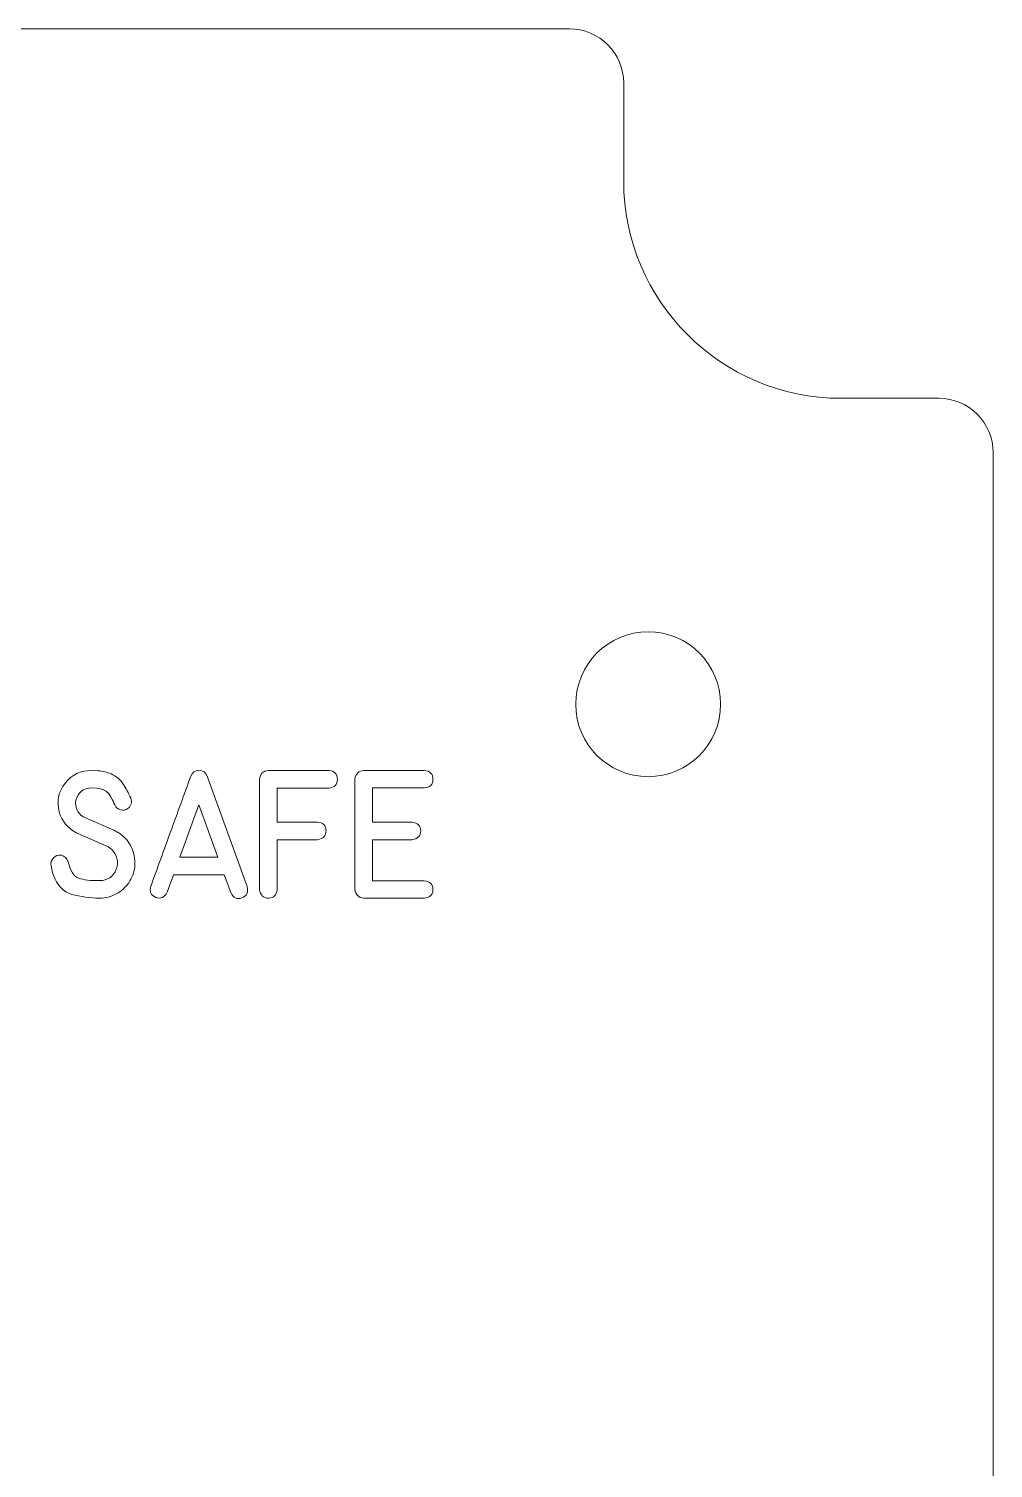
# Model space of a CAD drawing. Header units: millimetres. Extents: x -77 to 260, y -244 to 128.
# Drawn here: x 1.02 to 27.65, y 87.03 to 126.76 of the extents above; entities that cross this region are included whole.
import ezdxf

# ---------------------------------------------------------------- set-up
doc = ezdxf.new("R2010")
doc.units = ezdxf.units.MM
doc.header["$MEASUREMENT"] = 0
doc.layers.add('Cut', color=7, linetype='Continuous')
doc.layers.add('Engrave', color=7, linetype='Continuous')

msp = doc.modelspace()

# ---------------------------------------------------------------- linework, layer by layer
at = {"layer": 'Cut', "color": 250, "lineweight": 9}
msp.add_open_spline([(15.9454, 126.7647), (15.9454, 126.7647), (-65.0547, 126.7647), (-65.0547, 126.7647), (-65.0547, 126.7647), (-65.8797, 126.7647), (-66.5547, 126.0897), (-66.5547, 125.2647), (-66.5547, 125.2647), (-66.5547, 125.2647), (-66.5547, 122.5647), (-66.5547, 122.5647), (-66.5547, 122.5647), (-66.5547, 119.251), (-69.241, 116.5647), (-72.5547, 116.5647), (-72.5547, 116.5647), (-72.5547, 116.5647), (-75.2546, 116.5647), (-75.2546, 116.5647), (-75.2546, 116.5647), (-76.0796, 116.5647), (-76.7546, 115.8897), (-76.7546, 115.0647), (-76.7546, 115.0647), (-76.7546, 115.0647), (-76.7546, -23.8355), (-76.7546, -23.8355), (-76.7546, -23.8355), (-76.7546, -24.6605), (-76.0796, -25.3355), (-75.2546, -25.3355), (-75.2546, -25.3355), (-75.2546, -25.3355), (-72.5547, -25.3355), (-72.5547, -25.3355), (-72.5547, -25.3355), (-69.241, -25.3355), (-66.5547, -28.0218), (-66.5547, -31.3355), (-66.5547, -31.3355), (-66.5547, -31.3355), (-66.5547, -34.0353), (-66.5547, -34.0353), (-66.5547, -34.0353), (-66.5547, -34.8603), (-65.8797, -35.5353), (-65.0547, -35.5353), (-65.0547, -35.5353), (-65.0547, -35.5353), (15.9454, -35.5353), (15.9454, -35.5353), (15.9454, -35.5353), (16.7704, -35.5353), (17.4454, -34.8603), (17.4454, -34.0353), (17.4454, -34.0353), (17.4454, -34.0353), (17.4454, -31.3355), (17.4454, -31.3355), (17.4454, -31.3355), (17.4454, -28.0218), (20.1317, -25.3355), (23.4454, -25.3355), (23.4454, -25.3355), (23.4454, -25.3355), (26.1454, -25.3355), (26.1454, -25.3355), (26.1454, -25.3355), (26.9704, -25.3355), (27.6454, -24.6605), (27.6454, -23.8355), (27.6454, -23.8355), (27.6454, -23.8355), (27.6454, 115.0647), (27.6454, 115.0647), (27.6454, 115.0647), (27.6454, 115.8897), (26.9704, 116.5647), (26.1454, 116.5647), (26.1454, 116.5647), (26.1454, 116.5647), (23.4454, 116.5647), (23.4454, 116.5647), (23.4454, 116.5647), (20.1317, 116.5647), (17.4454, 119.251), (17.4454, 122.5647), (17.4454, 122.5647), (17.4454, 122.5647), (17.4454, 125.2647), (17.4454, 125.2647), (17.4454, 125.2647), (17.4454, 126.0897), (16.7704, 126.7647), (15.9454, 126.7647)], degree=3, knots=[0, 0, 0, 0, 0.04, 0.04, 0.04, 0.04, 0.08, 0.08, 0.08, 0.08, 0.12, 0.12, 0.12, 0.12, 0.16, 0.16, 0.16, 0.16, 0.2, 0.2, 0.2, 0.2, 0.24, 0.24, 0.24, 0.24, 0.28, 0.28, 0.28, 0.28, 0.32, 0.32, 0.32, 0.32, 0.36, 0.36, 0.36, 0.36, 0.4, 0.4, 0.4, 0.4, 0.44, 0.44, 0.44, 0.44, 0.48, 0.48, 0.48, 0.48, 0.52, 0.52, 0.52, 0.52, 0.56, 0.56, 0.56, 0.56, 0.6, 0.6, 0.6, 0.6, 0.64, 0.64, 0.64, 0.64, 0.68, 0.68, 0.68, 0.68, 0.72, 0.72, 0.72, 0.72, 0.76, 0.76, 0.76, 0.76, 0.8, 0.8, 0.8, 0.8, 0.84, 0.84, 0.84, 0.84, 0.88, 0.88, 0.88, 0.88, 0.92, 0.92, 0.92, 0.92, 1, 1, 1, 1], dxfattribs=at)
at = {"layer": 'Cut', "lineweight": 9}
msp.add_open_spline([(18.1217, 110.1196), (19.226, 110.1196), (20.1215, 109.2239), (20.1215, 108.1195), (20.1215, 108.1195), (20.1217, 107.0153), (19.2258, 106.1195), (18.1215, 106.1195), (18.1215, 106.1195), (17.0174, 106.1198), (16.1215, 107.0152), (16.1215, 108.1195), (16.1215, 108.1195), (16.122, 109.2245), (17.0172, 110.1194), (18.1217, 110.1196)], degree=3, knots=[0, 0, 0, 0, 0.2, 0.2, 0.2, 0.2, 0.4, 0.4, 0.4, 0.4, 0.6, 0.6, 0.6, 0.6, 1, 1, 1, 1], dxfattribs=at)
at = {"layer": 'Engrave', "color": 240, "lineweight": 9}
for points, knots in [([(3.3689, 104.6405), (3.3689, 104.6405), (3.3965, 104.6288), (3.3965, 104.6288), (3.3965, 104.6288), (3.3965, 104.6288), (3.4277, 104.6135), (3.4277, 104.6135), (3.4277, 104.6135), (3.4277, 104.6135), (3.4553, 104.5976), (3.4553, 104.5976), (3.4553, 104.5976), (3.463, 104.5917), (3.4724, 104.5864), (3.4818, 104.5811), (3.4818, 104.5811), (3.4918, 104.5764), (3.5012, 104.5706), (3.5106, 104.5653), (3.5106, 104.5653), (3.7375, 104.4159), (3.8786, 104.209), (3.9321, 103.945), (3.9321, 103.945), (3.9527, 103.8415), (3.9574, 103.7351), (3.9463, 103.6263), (3.9463, 103.6263), (3.9274, 103.4699), (3.8728, 103.3259), (3.7816, 103.193), (3.7816, 103.193), (3.6905, 103.0601), (3.5758, 102.9578), (3.4383, 102.8855), (3.4383, 102.8855), (3.2901, 102.8073), (3.1366, 102.7685), (2.9779, 102.7685), (2.9779, 102.7685), (2.7116, 102.7685), (2.4576, 102.8026), (2.2147, 102.8708), (2.2147, 102.8708), (1.9725, 102.939), (1.7997, 103.1218), (1.6968, 103.4194), (1.6968, 103.4194), (1.6826, 103.4576), (1.6727, 103.4964), (1.6656, 103.5364), (1.6656, 103.5364), (1.6585, 103.5769), (1.6503, 103.6169), (1.6415, 103.6575), (1.6415, 103.6575), (1.6244, 103.7398), (1.6444, 103.8127), (1.7026, 103.8762), (1.7026, 103.8762), (1.7603, 103.9391), (1.8326, 103.9632), (1.9184, 103.9485), (1.9184, 103.9485), (2.0095, 103.9297), (2.0725, 103.8738), (2.1083, 103.7798), (2.1083, 103.7798), (2.1083, 103.7798), (2.1136, 103.7639), (2.1136, 103.7639), (2.1136, 103.7639), (2.1683, 103.5146), (2.2647, 103.3658), (2.4017, 103.3176), (2.4017, 103.3176), (2.5393, 103.2694), (2.7298, 103.2477), (2.9744, 103.2524), (2.9744, 103.2524), (3.1996, 103.2524), (3.3542, 103.3582), (3.4383, 103.5693), (3.4383, 103.5693), (3.4747, 103.6634), (3.4806, 103.7615), (3.4553, 103.8633), (3.4553, 103.8633), (3.43, 103.9644), (3.3801, 104.0496), (3.3054, 104.1172), (3.3054, 104.1172), (3.2719, 104.1461), (3.2284, 104.1725), (3.1743, 104.1978), (3.1743, 104.1978), (3.1743, 104.1978), (2.377, 104.5476), (2.377, 104.5476), (2.377, 104.5476), (2.377, 104.5476), (2.3511, 104.5617), (2.3511, 104.5617), (2.3511, 104.5617), (2.0901, 104.6993), (1.9284, 104.8951), (1.8655, 105.1491), (1.8655, 105.1491), (1.7885, 105.4431), (1.842, 105.7065), (2.0266, 105.9405), (2.0266, 105.9405), (2.2106, 106.1739), (2.4529, 106.2909), (2.7521, 106.2909), (2.7521, 106.2909), (2.7521, 106.2909), (2.942, 106.2856), (2.942, 106.2856), (2.942, 106.2856), (3.0038, 106.2744), (3.0637, 106.2633), (3.1208, 106.2521), (3.1208, 106.2521), (3.1784, 106.2415), (3.2366, 106.2227), (3.2948, 106.1962), (3.2948, 106.1962), (3.4394, 106.1286), (3.5506, 106.0351), (3.6276, 105.917), (3.6276, 105.917), (3.7046, 105.7988), (3.774, 105.6706), (3.8357, 105.533), (3.8357, 105.533), (3.8416, 105.5201), (3.8469, 105.5054), (3.8516, 105.4883), (3.8516, 105.4883), (3.8639, 105.4319), (3.8581, 105.3808), (3.834, 105.3349), (3.834, 105.3349), (3.8204, 105.3061), (3.8057, 105.2843), (3.791, 105.2696), (3.791, 105.2696), (3.7763, 105.2543), (3.764, 105.2443), (3.7552, 105.2385), (3.7552, 105.2385), (3.6952, 105.1961), (3.6299, 105.1832), (3.5588, 105.2008), (3.5588, 105.2008), (3.4871, 105.2167), (3.433, 105.2626), (3.3948, 105.3384), (3.3948, 105.3384), (3.3648, 105.4049), (3.333, 105.4731), (3.2995, 105.5424), (3.2995, 105.5424), (3.2654, 105.6118), (3.2178, 105.6694), (3.1572, 105.7159), (3.1572, 105.7159), (3.1319, 105.7341), (3.1073, 105.7476), (3.0837, 105.7559), (3.0837, 105.7559), (3.0602, 105.7647), (3.0343, 105.7741), (3.0055, 105.7847), (3.0055, 105.7847), (3.0055, 105.7847), (2.8938, 105.8035), (2.8938, 105.8035), (2.8938, 105.8035), (2.8938, 105.8035), (2.7351, 105.8088), (2.7351, 105.8088), (2.7351, 105.8088), (2.581, 105.8064), (2.4634, 105.74), (2.3823, 105.6089), (2.3823, 105.6089), (2.327, 105.5248), (2.3065, 105.4313), (2.32, 105.3278), (2.32, 105.3278), (2.3359, 105.2008), (2.3958, 105.1021), (2.4993, 105.0315), (2.4993, 105.0315), (2.504, 105.0286), (2.5087, 105.0245), (2.5146, 105.0203), (2.5146, 105.0203), (2.5205, 105.0168), (2.5269, 105.0127), (2.5334, 105.0092), (2.5334, 105.0092), (2.5334, 105.0092), (2.5528, 105.0009), (2.5528, 105.0009), (2.5528, 105.0009), (2.5528, 105.0009), (2.5734, 104.9921), (2.5734, 104.9921), (2.5734, 104.9921), (2.5734, 104.9921), (3.3689, 104.6405), (3.3689, 104.6405)], [0, 0, 0, 0, 0.0181818, 0.0181818, 0.0181818, 0.0181818, 0.0363636, 0.0363636, 0.0363636, 0.0363636, 0.0545455, 0.0545455, 0.0545455, 0.0545455, 0.0727273, 0.0727273, 0.0727273, 0.0727273, 0.0909091, 0.0909091, 0.0909091, 0.0909091, 0.1090909, 0.1090909, 0.1090909, 0.1090909, 0.1272727, 0.1272727, 0.1272727, 0.1272727, 0.1454545, 0.1454545, 0.1454545, 0.1454545, 0.1636364, 0.1636364, 0.1636364, 0.1636364, 0.1818182, 0.1818182, 0.1818182, 0.1818182, 0.2, 0.2, 0.2, 0.2, 0.2181818, 0.2181818, 0.2181818, 0.2181818, 0.2363636, 0.2363636, 0.2363636, 0.2363636, 0.2545455, 0.2545455, 0.2545455, 0.2545455, 0.2727273, 0.2727273, 0.2727273, 0.2727273, 0.2909091, 0.2909091, 0.2909091, 0.2909091, 0.3090909, 0.3090909, 0.3090909, 0.3090909, 0.3272727, 0.3272727, 0.3272727, 0.3272727, 0.3454545, 0.3454545, 0.3454545, 0.3454545, 0.3636364, 0.3636364, 0.3636364, 0.3636364, 0.3818182, 0.3818182, 0.3818182, 0.3818182, 0.4, 0.4, 0.4, 0.4, 0.4181818, 0.4181818, 0.4181818, 0.4181818, 0.4363636, 0.4363636, 0.4363636, 0.4363636, 0.4545455, 0.4545455, 0.4545455, 0.4545455, 0.4727273, 0.4727273, 0.4727273, 0.4727273, 0.4909091, 0.4909091, 0.4909091, 0.4909091, 0.5090909, 0.5090909, 0.5090909, 0.5090909, 0.5272727, 0.5272727, 0.5272727, 0.5272727, 0.5454545, 0.5454545, 0.5454545, 0.5454545, 0.5636364, 0.5636364, 0.5636364, 0.5636364, 0.5818182, 0.5818182, 0.5818182, 0.5818182, 0.6, 0.6, 0.6, 0.6, 0.6181818, 0.6181818, 0.6181818, 0.6181818, 0.6363636, 0.6363636, 0.6363636, 0.6363636, 0.6545455, 0.6545455, 0.6545455, 0.6545455, 0.6727273, 0.6727273, 0.6727273, 0.6727273, 0.6909091, 0.6909091, 0.6909091, 0.6909091, 0.7090909, 0.7090909, 0.7090909, 0.7090909, 0.7272727, 0.7272727, 0.7272727, 0.7272727, 0.7454545, 0.7454545, 0.7454545, 0.7454545, 0.7636364, 0.7636364, 0.7636364, 0.7636364, 0.7818182, 0.7818182, 0.7818182, 0.7818182, 0.8, 0.8, 0.8, 0.8, 0.8181818, 0.8181818, 0.8181818, 0.8181818, 0.8363636, 0.8363636, 0.8363636, 0.8363636, 0.8545455, 0.8545455, 0.8545455, 0.8545455, 0.8727273, 0.8727273, 0.8727273, 0.8727273, 0.8909091, 0.8909091, 0.8909091, 0.8909091, 0.9090909, 0.9090909, 0.9090909, 0.9090909, 0.9272727, 0.9272727, 0.9272727, 0.9272727, 0.9454545, 0.9454545, 0.9454545, 0.9454545, 0.9636364, 0.9636364, 0.9636364, 0.9636364, 1, 1, 1, 1]), ([(4.3907, 103.0954), (4.5742, 103.6022), (4.7582, 104.1084), (4.9422, 104.6141), (4.9422, 104.6141), (5.1269, 105.1197), (5.3115, 105.6259), (5.4961, 106.1322), (5.4961, 106.1322), (5.5343, 106.2368), (5.6096, 106.2897), (5.7219, 106.2909), (5.7219, 106.2909), (5.8348, 106.2921), (5.9106, 106.2392), (5.9494, 106.1322), (5.9494, 106.1322), (5.9494, 106.1322), (7.0536, 103.0872), (7.0536, 103.0872), (7.0536, 103.0872), (7.0877, 102.9249), (7.0383, 102.8208), (6.9054, 102.7738), (6.9054, 102.7738), (6.7719, 102.7262), (6.6696, 102.775), (6.5967, 102.9184), (6.5967, 102.9184), (6.5967, 102.9184), (6.4198, 103.4111), (6.4198, 103.4111), (6.4198, 103.4111), (6.4198, 103.4111), (5.0157, 103.4111), (5.0157, 103.4111), (5.0157, 103.4111), (5.0157, 103.4111), (4.8435, 102.9302), (4.8435, 102.9302), (4.8435, 102.9302), (4.77, 102.7855), (4.6653, 102.7385), (4.5301, 102.7885), (4.5301, 102.7885), (4.3943, 102.8379), (4.3478, 102.9408), (4.3907, 103.0954)], [0, 0, 0, 0, 0.0769231, 0.0769231, 0.0769231, 0.0769231, 0.1538462, 0.1538462, 0.1538462, 0.1538462, 0.2307692, 0.2307692, 0.2307692, 0.2307692, 0.3076923, 0.3076923, 0.3076923, 0.3076923, 0.3846154, 0.3846154, 0.3846154, 0.3846154, 0.4615385, 0.4615385, 0.4615385, 0.4615385, 0.5384615, 0.5384615, 0.5384615, 0.5384615, 0.6153846, 0.6153846, 0.6153846, 0.6153846, 0.6923077, 0.6923077, 0.6923077, 0.6923077, 0.7692308, 0.7692308, 0.7692308, 0.7692308, 0.8461538, 0.8461538, 0.8461538, 0.8461538, 1, 1, 1, 1]), ([(7.3928, 103.0078), (7.3928, 103.0078), (7.3928, 106.0463), (7.3928, 106.0463), (7.3928, 106.0463), (7.4134, 106.198), (7.4951, 106.2797), (7.6374, 106.2909), (7.6374, 106.2909), (7.6374, 106.2909), (9.3048, 106.2909), (9.3048, 106.2909), (9.3048, 106.2909), (9.4641, 106.2786), (9.5441, 106.1968), (9.5441, 106.0469), (9.5441, 106.0469), (9.5441, 105.8976), (9.463, 105.817), (9.3013, 105.807), (9.3013, 105.807), (9.3013, 105.807), (7.8767, 105.807), (7.8767, 105.807), (7.8767, 105.807), (7.8767, 105.807), (7.8767, 104.8645), (7.8767, 104.8645), (7.8767, 104.8645), (7.8767, 104.8645), (8.9879, 104.8645), (8.9879, 104.8645), (8.9879, 104.8645), (9.1461, 104.8534), (9.2266, 104.7758), (9.229, 104.6323), (9.229, 104.6323), (9.2313, 104.4888), (9.1508, 104.4048), (8.9879, 104.3807), (8.9879, 104.3807), (8.9879, 104.3807), (7.8767, 104.3807), (7.8767, 104.3807), (7.8767, 104.3807), (7.8767, 104.3807), (7.8767, 103.0078), (7.8767, 103.0078), (7.8767, 103.0078), (7.8655, 102.8496), (7.7873, 102.7691), (7.6433, 102.7667), (7.6433, 102.7667), (7.4992, 102.7644), (7.4157, 102.8449), (7.3928, 103.0078)], [0, 0, 0, 0, 0.0666667, 0.0666667, 0.0666667, 0.0666667, 0.1333333, 0.1333333, 0.1333333, 0.1333333, 0.2, 0.2, 0.2, 0.2, 0.2666667, 0.2666667, 0.2666667, 0.2666667, 0.3333333, 0.3333333, 0.3333333, 0.3333333, 0.4, 0.4, 0.4, 0.4, 0.4666667, 0.4666667, 0.4666667, 0.4666667, 0.5333333, 0.5333333, 0.5333333, 0.5333333, 0.6, 0.6, 0.6, 0.6, 0.6666667, 0.6666667, 0.6666667, 0.6666667, 0.7333333, 0.7333333, 0.7333333, 0.7333333, 0.8, 0.8, 0.8, 0.8, 0.8666667, 0.8666667, 0.8666667, 0.8666667, 1, 1, 1, 1]), ([(11.9382, 105.8105), (11.9382, 105.8105), (10.5101, 105.8105), (10.5101, 105.8105), (10.5101, 105.8105), (10.5101, 105.8105), (10.5101, 104.8681), (10.5101, 104.8681), (10.5101, 104.8681), (10.5101, 104.8681), (11.599, 104.8681), (11.599, 104.8681), (11.599, 104.8681), (11.7618, 104.844), (11.843, 104.7622), (11.8424, 104.6229), (11.8424, 104.6229), (11.8418, 104.483), (11.7607, 104.4018), (11.599, 104.3789), (11.599, 104.3789), (11.599, 104.3789), (10.5101, 104.3789), (10.5101, 104.3789), (10.5101, 104.3789), (10.5101, 104.3789), (10.5101, 103.2471), (10.5101, 103.2471), (10.5101, 103.2471), (10.5101, 103.2471), (11.9382, 103.2471), (11.9382, 103.2471), (11.9382, 103.2471), (12.0999, 103.223), (12.181, 103.1424), (12.181, 103.0043), (12.181, 103.0043), (12.181, 102.8667), (12.0999, 102.7861), (11.9382, 102.7632), (11.9382, 102.7632), (11.9382, 102.7632), (10.2708, 102.7632), (10.2708, 102.7632), (10.2708, 102.7632), (10.1273, 102.7814), (10.0456, 102.8632), (10.0262, 103.0078), (10.0262, 103.0078), (10.0262, 103.0078), (10.0262, 106.0498), (10.0262, 106.0498), (10.0262, 106.0498), (10.048, 106.2015), (10.1297, 106.2815), (10.2708, 106.2909), (10.2708, 106.2909), (10.2708, 106.2909), (11.9382, 106.2909), (11.9382, 106.2909), (11.9382, 106.2909), (12.0999, 106.2786), (12.181, 106.1974), (12.1804, 106.0487), (12.1804, 106.0487), (12.1799, 105.8999), (12.0987, 105.8205), (11.9382, 105.8105)], [0, 0, 0, 0, 0.0555556, 0.0555556, 0.0555556, 0.0555556, 0.1111111, 0.1111111, 0.1111111, 0.1111111, 0.1666667, 0.1666667, 0.1666667, 0.1666667, 0.2222222, 0.2222222, 0.2222222, 0.2222222, 0.2777778, 0.2777778, 0.2777778, 0.2777778, 0.3333333, 0.3333333, 0.3333333, 0.3333333, 0.3888889, 0.3888889, 0.3888889, 0.3888889, 0.4444444, 0.4444444, 0.4444444, 0.4444444, 0.5, 0.5, 0.5, 0.5, 0.5555556, 0.5555556, 0.5555556, 0.5555556, 0.6111111, 0.6111111, 0.6111111, 0.6111111, 0.6666667, 0.6666667, 0.6666667, 0.6666667, 0.7222222, 0.7222222, 0.7222222, 0.7222222, 0.7777778, 0.7777778, 0.7777778, 0.7777778, 0.8333333, 0.8333333, 0.8333333, 0.8333333, 0.8888889, 0.8888889, 0.8888889, 0.8888889, 1, 1, 1, 1]), ([(6.244, 103.895), (6.244, 103.895), (5.7201, 105.3419), (5.7201, 105.3419), (5.7201, 105.3419), (5.7201, 105.3419), (5.1933, 103.895), (5.1933, 103.895), (5.1933, 103.895), (5.1933, 103.895), (6.244, 103.895), (6.244, 103.895)], [0, 0, 0, 0, 0.25, 0.25, 0.25, 0.25, 0.5, 0.5, 0.5, 0.5, 1, 1, 1, 1]), ([(5.7201, 105.3419), (5.7201, 105.3419), (6.244, 103.895), (6.244, 103.895), (6.244, 103.895), (6.244, 103.895), (5.7201, 105.3419), (5.7201, 105.3419)], [0, 0, 0, 0, 0.3333333, 0.3333333, 0.3333333, 0.3333333, 1, 1, 1, 1])]:
    msp.add_open_spline(points, degree=3, knots=knots, dxfattribs=at)

doc.saveas('drawing.dxf')
